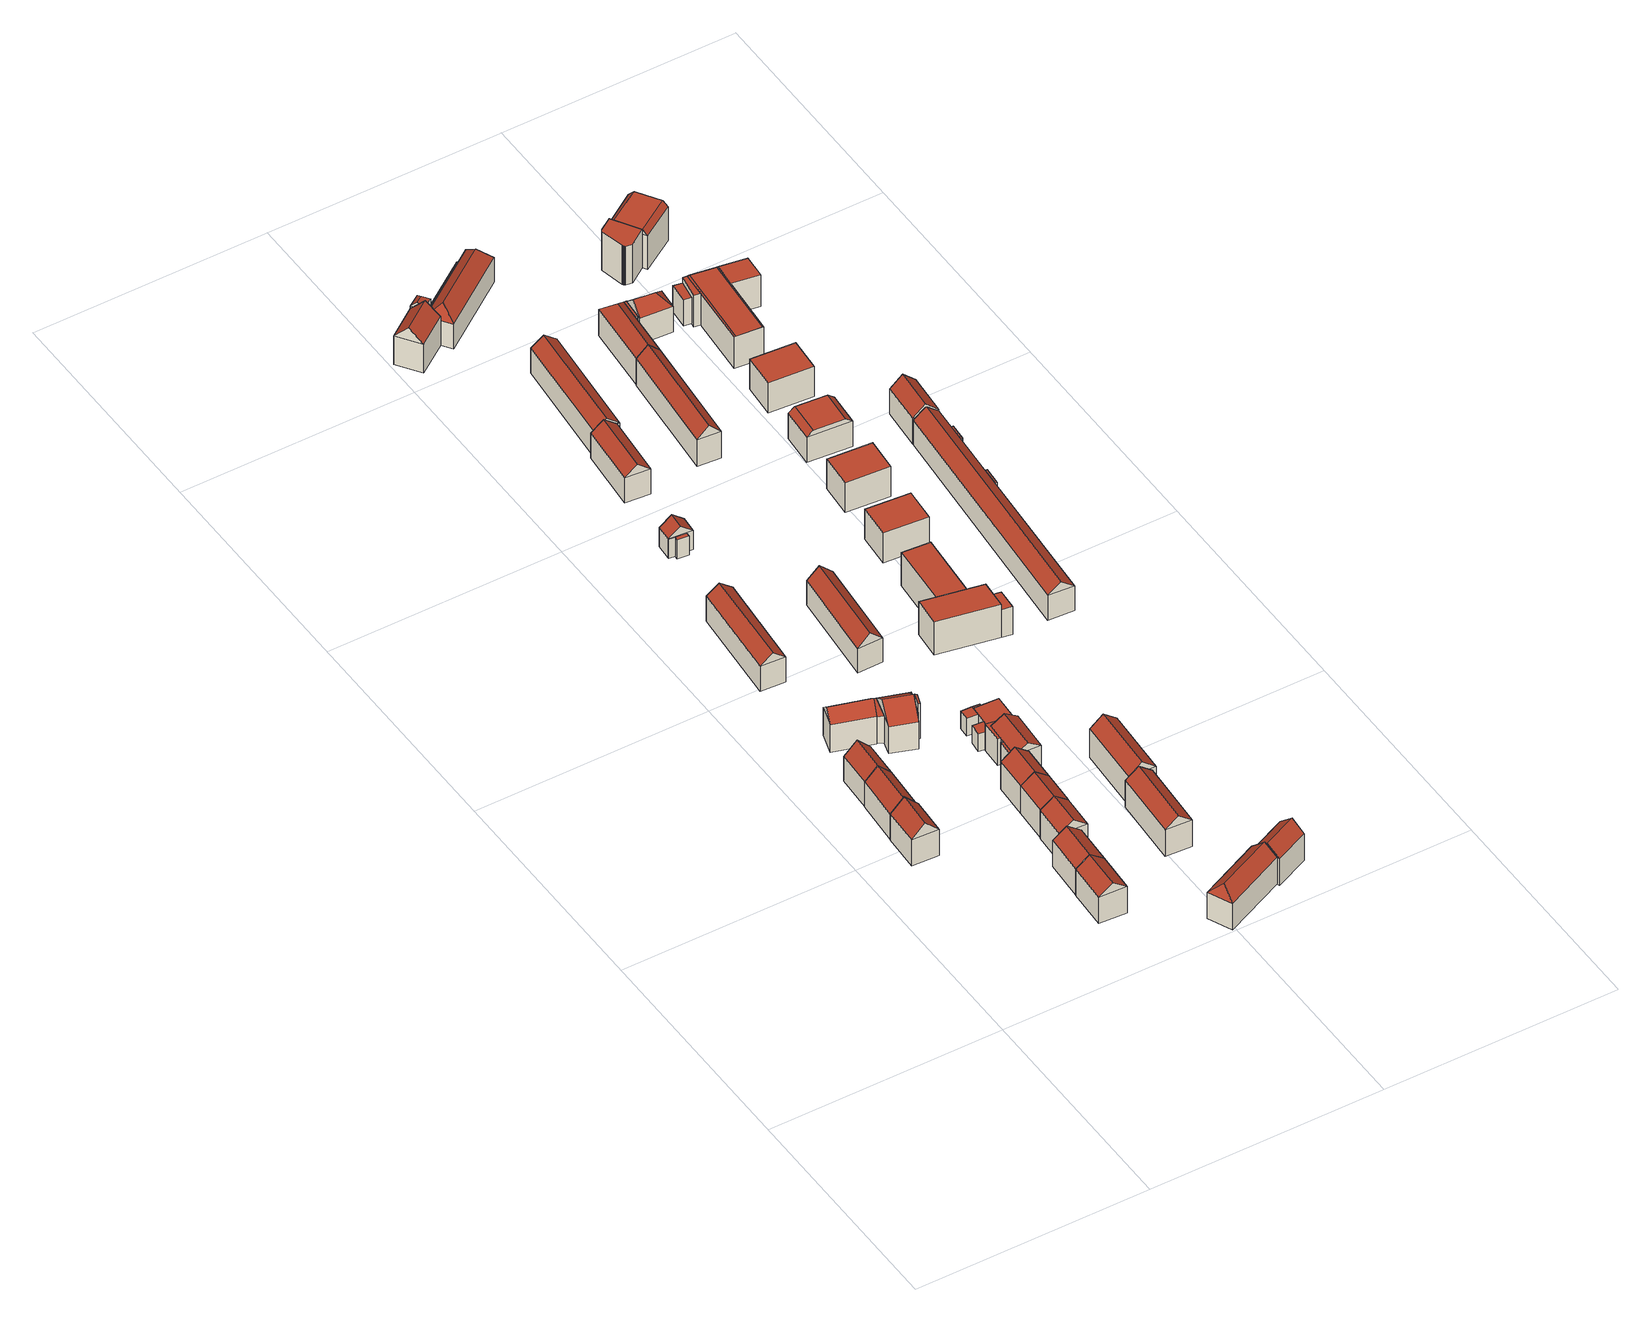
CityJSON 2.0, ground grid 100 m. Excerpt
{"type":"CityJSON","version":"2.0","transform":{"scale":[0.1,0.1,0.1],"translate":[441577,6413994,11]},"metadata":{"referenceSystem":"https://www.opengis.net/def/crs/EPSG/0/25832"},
"CityObjects":{
"building1":{"type":"Building","attributes":{"function":"31001_1010","yearOfConstruction":1957,"roofType":"3100","measuredHeight":18.74,"storeysAboveGround":4},"geometry":[{"type":"Solid","lod":"2","boundaries":[[[[0,1,2,3]],[[4,5,1,0]],[[6,7,5,4]],[[3,2,7,6]],[[0,8,4]],[[6,9,3]],[[3,9,8,0]],[[4,8,9,6]],[[1,5,7,2]]]],"semantics":{"surfaces":[{"type":"WallSurface"},{"type":"RoofSurface","Flaechenneigung":"43.9789807488366","Flaechenrichtung":"273.304630138881","Flaechengroesse":"130.658055741959"},{"type":"RoofSurface","Flaechenneigung":"43.9789585087858","Flaechenrichtung":"93.2866608437566","Flaechengroesse":"130.655705505383"},{"type":"GroundSurface"}],"values":[[0,0,0,0,0,0,1,2,3]]}}]},
"building2":{"type":"Building","attributes":{"function":"31001_1010","yearOfConstruction":1978,"roofType":"3100","measuredHeight":17.98,"storeysAboveGround":4},"geometry":[{"type":"Solid","lod":"2","boundaries":[[[[10,11,12,13]],[[14,15,11,10]],[[16,17,15,14]],[[13,12,17,16]],[[10,18,14]],[[16,19,13]],[[13,19,18,10]],[[14,18,19,16]],[[11,15,17,12]]]],"semantics":{"surfaces":[{"type":"WallSurface"},{"type":"RoofSurface","Flaechenneigung":"43.8776584425919","Flaechenrichtung":"273.31798289576","Flaechengroesse":"155.127348562584"},{"type":"RoofSurface","Flaechenneigung":"43.877695362808","Flaechenrichtung":"93.3292618027591","Flaechengroesse":"155.081351845548"},{"type":"GroundSurface"}],"values":[[0,0,0,0,0,0,1,2,3]]}}]},
"building3":{"type":"Building","attributes":{"function":"31001_1010","yearOfConstruction":1968,"roofType":"3100","measuredHeight":17.71,"storeysAboveGround":4},"geometry":[{"type":"Solid","lod":"2","boundaries":[[[[20,21,22,10]],[[23,24,21,20]],[[14,25,24,23]],[[10,22,25,14]],[[20,26,23]],[[14,18,10]],[[10,18,26,20]],[[23,26,18,14]],[[21,24,25,22]]]],"semantics":{"surfaces":[{"type":"WallSurface"},{"type":"RoofSurface","Flaechenneigung":"43.8348750283668","Flaechenrichtung":"273.319172947048","Flaechengroesse":"124.424635170418"},{"type":"RoofSurface","Flaechenneigung":"43.8348529573454","Flaechenrichtung":"93.3283188200304","Flaechengroesse":"124.425789406057"},{"type":"GroundSurface"}],"values":[[0,0,0,0,0,0,1,2,3]]}}]},
"building4":{"type":"Building","attributes":{"function":"31001_1010","yearOfConstruction":1957,"roofType":"3100","measuredHeight":17.53,"storeysAboveGround":4},"geometry":[{"type":"Solid","lod":"2","boundaries":[[[[27,28,29,30]],[[31,32,28,27]],[[33,34,32,31]],[[30,29,34,33]],[[27,35,31]],[[33,36,30]],[[30,36,35,27]],[[31,35,36,33]],[[28,32,34,29]]]],"semantics":{"surfaces":[{"type":"WallSurface"},{"type":"RoofSurface","Flaechenneigung":"51.9931026155079","Flaechenrichtung":"93.2078871939106","Flaechengroesse":"128.246427994425"},{"type":"RoofSurface","Flaechenneigung":"51.9930789272567","Flaechenrichtung":"273.21009159776","Flaechengroesse":"128.291466837755"},{"type":"GroundSurface"}],"values":[[0,0,0,0,0,0,1,2,3]]}}]},
"building5":{"type":"Building","attributes":{"function":"31001_1010","yearOfConstruction":1968,"roofType":"3100","measuredHeight":17.89,"storeysAboveGround":4},"geometry":[{"type":"Solid","lod":"2","boundaries":[[[[37,38,39,40]],[[41,42,38,37]],[[43,44,42,41]],[[40,39,44,43]],[[37,45,41]],[[43,46,40]],[[40,46,45,37]],[[41,45,46,43]],[[38,42,44,39]]]],"semantics":{"surfaces":[{"type":"WallSurface"},{"type":"RoofSurface","Flaechenneigung":"48.7704576119779","Flaechenrichtung":"17.0372703413516","Flaechengroesse":"115.367565371541"},{"type":"RoofSurface","Flaechenneigung":"48.7705224719622","Flaechenrichtung":"197.037667450831","Flaechengroesse":"114.389548297958"},{"type":"GroundSurface"}],"values":[[0,0,0,0,0,0,1,2,3]]}}]},
"building6":{"type":"Building","attributes":{"function":"31001_1010","yearOfConstruction":1957,"roofType":"3100","measuredHeight":17.29,"storeysAboveGround":4},"geometry":[{"type":"Solid","lod":"2","boundaries":[[[[47,48,49,33]],[[50,51,48,47]],[[30,52,51,50]],[[33,49,52,30]],[[47,53,50]],[[30,36,33]],[[33,36,53,47]],[[50,53,36,30]],[[48,51,52,49]]]],"semantics":{"surfaces":[{"type":"WallSurface"},{"type":"RoofSurface","Flaechenneigung":"52.0188241004626","Flaechenrichtung":"273.209981913586","Flaechengroesse":"128.494695067693"},{"type":"RoofSurface","Flaechenneigung":"52.0189154343384","Flaechenrichtung":"93.2054610985244","Flaechengroesse":"128.54258886668"},{"type":"GroundSurface"}],"values":[[0,0,0,0,0,0,1,2,3]]}}]},
"building7":{"type":"Building","attributes":{"function":"31001_1010","yearOfConstruction":1978,"roofType":"3100","measuredHeight":16.47,"storeysAboveGround":4},"geometry":[{"type":"Solid","lod":"2","boundaries":[[[[54,55,56,57]],[[58,59,55,54]],[[60,61,59,58]],[[57,56,61,60]],[[54,62,58]],[[60,63,57]],[[57,63,62,54]],[[58,62,63,60]],[[55,59,61,56]]]],"semantics":{"surfaces":[{"type":"WallSurface"},{"type":"RoofSurface","Flaechenneigung":"52.0733565212035","Flaechenrichtung":"274.576392191925","Flaechengroesse":"282.235058877601"},{"type":"RoofSurface","Flaechenneigung":"52.0735572932851","Flaechenrichtung":"94.7015555675381","Flaechengroesse":"282.023715944677"},{"type":"GroundSurface"}],"values":[[0,0,0,0,0,0,1,2,3]]}}]},
"building8":{"type":"Building","attributes":{"function":"31001_1010","yearOfConstruction":1957,"roofType":"3100","measuredHeight":18.42,"storeysAboveGround":4},"geometry":[{"type":"Solid","lod":"2","boundaries":[[[[64,65,66,67]],[[68,69,65,64]],[[70,71,69,68]],[[67,66,71,70]],[[64,72,68]],[[70,73,67]],[[67,73,72,64]],[[68,72,73,70]],[[65,69,71,66]]]],"semantics":{"surfaces":[{"type":"WallSurface"},{"type":"RoofSurface","Flaechenneigung":"52.1023110059243","Flaechenrichtung":"273.229599527713","Flaechengroesse":"108.094795287717"},{"type":"RoofSurface","Flaechenneigung":"52.1023233342802","Flaechenrichtung":"93.2484112483714","Flaechengroesse":"108.052668989862"},{"type":"GroundSurface"}],"values":[[0,0,0,0,0,0,1,2,3]]}}]},
"building9":{"type":"Building","attributes":{"function":"31001_1010"},"children":["building9-1","building9-2","building9-3","building9-4"]},
"building9-1":{"type":"BuildingPart","attributes":{"roofType":"1000","measuredHeight":13.18,"storeysAboveGround":4},"parents":["building9"],"geometry":[{"type":"Solid","lod":"2","boundaries":[[[[74,75,76,77]],[[78,79,75,74]],[[80,81,79,78]],[[77,76,81,80]],[[78,74,77,80]],[[75,79,81,76]]]],"semantics":{"surfaces":[{"type":"WallSurface"},{"type":"RoofSurface","Flaechenneigung":"90","Flaechenrichtung":"0","Flaechengroesse":"22.031930164885"},{"type":"GroundSurface"}],"values":[[0,0,0,0,1,2]]}}]},
"building9-2":{"type":"BuildingPart","attributes":{"roofType":"3100","measuredHeight":19.52,"storeysAboveGround":4},"parents":["building9"],"geometry":[{"type":"Solid","lod":"2","boundaries":[[[[82,83,75,74]],[[84,85,83,82]],[[86,87,85,84]],[[74,75,87,86]],[[82,88,84]],[[86,89,74]],[[74,89,88,82]],[[84,88,89,86]],[[83,85,87,75]]]],"semantics":{"surfaces":[{"type":"WallSurface"},{"type":"RoofSurface","Flaechenneigung":"51.5476518322175","Flaechenrichtung":"18.5233649817251","Flaechengroesse":"121.132141240385"},{"type":"RoofSurface","Flaechenneigung":"51.5433637440653","Flaechenrichtung":"198.85376383364","Flaechengroesse":"115.855601158336"},{"type":"GroundSurface"}],"values":[[0,0,0,0,0,0,1,2,3]]}}]},
"building9-3":{"type":"BuildingPart","attributes":{"roofType":"1000","measuredHeight":13.18,"storeysAboveGround":4},"parents":["building9"],"geometry":[{"type":"Solid","lod":"2","boundaries":[[[[90,91,83,82]],[[92,93,91,90]],[[94,95,93,92]],[[82,83,95,94]],[[92,90,82,94]],[[91,93,95,83]]]],"semantics":{"surfaces":[{"type":"WallSurface"},{"type":"RoofSurface","Flaechenneigung":"90","Flaechenrichtung":"0","Flaechengroesse":"10.5961337313388"},{"type":"GroundSurface"}],"values":[[0,0,0,0,1,2]]}}]},
"building9-4":{"type":"BuildingPart","attributes":{"roofType":"1000","measuredHeight":17.36,"storeysAboveGround":4},"parents":["building9"],"geometry":[{"type":"Solid","lod":"2","boundaries":[[[[96,97,98,99]],[[100,101,97,96]],[[102,93,101,100]],[[99,98,93,102]],[[100,96,99,102]],[[97,101,93,98]]]],"semantics":{"surfaces":[{"type":"WallSurface"},{"type":"RoofSurface","Flaechenneigung":"90","Flaechenrichtung":"0","Flaechengroesse":"4.15620427126977"},{"type":"GroundSurface"}],"values":[[0,0,0,0,1,2]]}}]},
"building10":{"type":"Building","attributes":{"function":"31001_1010","yearOfConstruction":1957,"roofType":"3100","measuredHeight":18.03,"storeysAboveGround":4},"geometry":[{"type":"Solid","lod":"2","boundaries":[[[[103,104,105,106]],[[107,108,104,103]],[[109,110,108,107]],[[106,105,110,109]],[[103,72,107]],[[109,111,106]],[[106,111,72,103]],[[107,72,111,109]],[[104,108,110,105]]]],"semantics":{"surfaces":[{"type":"WallSurface"},{"type":"RoofSurface","Flaechenneigung":"52.7985109736559","Flaechenrichtung":"93.2241367149298","Flaechengroesse":"106.377679353295"},{"type":"RoofSurface","Flaechenneigung":"52.7985225656137","Flaechenrichtung":"273.224026478272","Flaechengroesse":"106.38131272677"},{"type":"GroundSurface"}],"values":[[0,0,0,0,0,0,1,2,3]]}}]},
"building11":{"type":"Building","attributes":{"function":"31001_1010","yearOfConstruction":1994,"roofType":"3100","measuredHeight":17.92,"storeysAboveGround":4},"geometry":[{"type":"Solid","lod":"2","boundaries":[[[[112,113,114,115]],[[116,117,113,112]],[[118,119,117,116]],[[115,114,119,118]],[[112,120,116]],[[118,121,115]],[[115,121,120,112]],[[116,120,121,118]],[[113,117,119,114]]]],"semantics":{"surfaces":[{"type":"WallSurface"},{"type":"RoofSurface","Flaechenneigung":"51.9945872438467","Flaechenrichtung":"273.234525526578","Flaechengroesse":"109.368393163356"},{"type":"RoofSurface","Flaechenneigung":"51.9948325635679","Flaechenrichtung":"93.2459642126864","Flaechengroesse":"109.373320750129"},{"type":"GroundSurface"}],"values":[[0,0,0,0,0,0,1,2,3]]}}]},
"building12":{"type":"Building","attributes":{"function":"31001_1010"},"children":["building12-1","building12-2","building12-3"]},
"building12-1":{"type":"BuildingPart","attributes":{"roofType":"3100","measuredHeight":16.82,"storeysAboveGround":4},"parents":["building12"],"geometry":[{"type":"Solid","lod":"2","boundaries":[[[[122,123,124,125]],[[126,127,123,122]],[[128,129,127,126]],[[125,124,129,128]],[[122,130,126]],[[128,131,125]],[[125,131,130,122]],[[126,130,131,128]],[[123,127,129,124]]]],"semantics":{"surfaces":[{"type":"WallSurface"},{"type":"RoofSurface","Flaechenneigung":"56.4531268697488","Flaechenrichtung":"93.6551500897046","Flaechengroesse":"117.331067159469"},{"type":"RoofSurface","Flaechenneigung":"56.4532841870743","Flaechenrichtung":"273.3914716575","Flaechengroesse":"117.552954595328"},{"type":"GroundSurface"}],"values":[[0,0,0,0,0,0,1,2,3]]}}]},
"building12-2":{"type":"BuildingPart","attributes":{"roofType":"1000","measuredHeight":13.19,"storeysAboveGround":4},"parents":["building12"],"geometry":[{"type":"Solid","lod":"2","boundaries":[[[[132,133,127,126]],[[134,135,133,132]],[[136,137,135,134]],[[126,127,137,136]],[[134,132,126,136]],[[133,135,137,127]]]],"semantics":{"surfaces":[{"type":"WallSurface"},{"type":"RoofSurface","Flaechenneigung":"90","Flaechenrichtung":"0","Flaechengroesse":"9.95621268210484"},{"type":"GroundSurface"}],"values":[[0,0,0,0,1,2]]}}]},
"building12-3":{"type":"BuildingPart","attributes":{"roofType":"1000","measuredHeight":13.19,"storeysAboveGround":4},"parents":["building12"],"geometry":[{"type":"Solid","lod":"2","boundaries":[[[[138,139,140,141]],[[142,143,139,138]],[[144,145,143,142]],[[146,147,145,144]],[[148,149,147,146]],[[150,151,149,148]],[[128,129,151,150]],[[141,140,129,128]],[[150,148,146,144,142,138,141,128]],[[139,143,145,147,149,151,129,140]]]],"semantics":{"surfaces":[{"type":"WallSurface"},{"type":"RoofSurface","Flaechenneigung":"90","Flaechenrichtung":"0","Flaechengroesse":"19.4505424510651"},{"type":"GroundSurface"}],"values":[[0,0,0,0,0,0,0,0,1,2]]}}]},
"building13":{"type":"Building","attributes":{"function":"31001_1010","yearOfConstruction":1968,"roofType":"5000","measuredHeight":17.67,"storeysAboveGround":4},"geometry":[{"type":"Solid","lod":"2","boundaries":[[[[152,153,154,155]],[[156,157,153,152]],[[158,159,157,156]],[[155,154,159,158]],[[152,160,156]],[[158,161,155]],[[155,161,160,152]],[[156,160,161,158]],[[153,157,159,154]]]],"semantics":{"surfaces":[{"type":"WallSurface"},{"type":"RoofSurface","Flaechenneigung":"31.3246011348246","Flaechenrichtung":"245.561181921147","Flaechengroesse":"31.3387186249142"},{"type":"RoofSurface","Flaechenneigung":"48.8897153375881","Flaechenrichtung":"155.558724248042","Flaechengroesse":"205.237942417786"},{"type":"RoofSurface","Flaechenneigung":"48.8897015850675","Flaechenrichtung":"335.559658368193","Flaechengroesse":"205.236421731084"},{"type":"GroundSurface"}],"values":[[0,0,0,0,1,0,2,3,4]]}}]},
"building14":{"type":"Building","attributes":{"function":"31001_1010"},"children":["building14-1","building14-2"]},
"building14-1":{"type":"BuildingPart","attributes":{"roofType":"3100","measuredHeight":13.68,"storeysAboveGround":2},"parents":["building14"],"geometry":[{"type":"Solid","lod":"2","boundaries":[[[[162,163,164,165]],[[166,167,163,162]],[[168,169,167,166]],[[165,164,169,168]],[[162,170,166]],[[168,171,165]],[[165,171,170,162]],[[166,170,171,168]],[[163,167,169,164]]]],"semantics":{"surfaces":[{"type":"WallSurface"},{"type":"RoofSurface","Flaechenneigung":"48.8783248187517","Flaechenrichtung":"94.9748651740392","Flaechengroesse":"47.2247154084008"},{"type":"RoofSurface","Flaechenneigung":"48.8783465105776","Flaechenrichtung":"274.973252714338","Flaechengroesse":"47.2259756096718"},{"type":"GroundSurface"}],"values":[[0,0,0,0,0,0,1,2,3]]}}]},
"building14-2":{"type":"BuildingPart","attributes":{"roofType":"1000","measuredHeight":9.31,"storeysAboveGround":2},"parents":["building14"],"geometry":[{"type":"Solid","lod":"2","boundaries":[[[[172,173,174,175]],[[176,177,173,172]],[[178,179,177,176]],[[166,167,179,178]],[[180,181,167,166]],[[175,174,181,180]],[[166,178,176,172,175,180]],[[173,177,179,167,181,174]]]],"semantics":{"surfaces":[{"type":"WallSurface"},{"type":"RoofSurface","Flaechenneigung":"90","Flaechenrichtung":"0","Flaechengroesse":"9.61128718586981"},{"type":"GroundSurface"}],"values":[[0,0,0,0,0,0,1,2]]}}]},
"building15":{"type":"Building","attributes":{"function":"31001_1010"},"children":["building15-1","building15-2","building15-3","building15-4","building15-5"]},
"building15-1":{"type":"BuildingPart","attributes":{"roofType":"1000","measuredHeight":8.76,"storeysAboveGround":3},"parents":["building15"],"geometry":[{"type":"Solid","lod":"2","boundaries":[[[[182,183,184,185]],[[186,187,183,182]],[[188,189,187,186]],[[185,184,189,188]],[[186,182,185,188]],[[183,187,189,184]]]],"semantics":{"surfaces":[{"type":"WallSurface"},{"type":"RoofSurface","Flaechenneigung":"90","Flaechenrichtung":"0","Flaechengroesse":"148.564337853474"},{"type":"GroundSurface"}],"values":[[0,0,0,0,1,2]]}}]},
"building15-2":{"type":"BuildingPart","attributes":{"roofType":"1000","measuredHeight":8.76,"storeysAboveGround":3},"parents":["building15"],"geometry":[{"type":"Solid","lod":"2","boundaries":[[[[190,191,184,185]],[[192,193,191,190]],[[194,195,193,192]],[[185,184,195,194]],[[192,190,185,194]],[[191,193,195,184]]]],"semantics":{"surfaces":[{"type":"WallSurface"},{"type":"RoofSurface","Flaechenneigung":"90","Flaechenrichtung":"0","Flaechengroesse":"24.5813428196296"},{"type":"GroundSurface"}],"values":[[0,0,0,0,1,2]]}}]},
"building15-3":{"type":"BuildingPart","attributes":{"roofType":"1000","measuredHeight":8.76,"storeysAboveGround":3},"parents":["building15"],"geometry":[{"type":"Solid","lod":"2","boundaries":[[[[196,197,183,182]],[[198,199,197,196]],[[200,201,199,198]],[[182,183,201,200]],[[198,196,182,200]],[[197,199,201,183]]]],"semantics":{"surfaces":[{"type":"WallSurface"},{"type":"RoofSurface","Flaechenneigung":"90","Flaechenrichtung":"0","Flaechengroesse":"2.74296651113468"},{"type":"GroundSurface"}],"values":[[0,0,0,0,1,2]]}}]},
"building15-4":{"type":"BuildingPart","attributes":{"roofType":"1000","measuredHeight":8.77,"storeysAboveGround":3},"parents":["building15"],"geometry":[{"type":"Solid","lod":"2","boundaries":[[[[202,203,204,205]],[[206,207,203,202]],[[196,197,207,206]],[[205,204,197,196]],[[206,202,205,196]],[[203,207,197,204]]]],"semantics":{"surfaces":[{"type":"WallSurface"},{"type":"RoofSurface","Flaechenneigung":"90","Flaechenrichtung":"0","Flaechengroesse":"21.9849008732466"},{"type":"GroundSurface"}],"values":[[0,0,0,0,1,2]]}}]},
"building15-5":{"type":"BuildingPart","attributes":{"roofType":"1000","measuredHeight":8.76,"storeysAboveGround":3},"parents":["building15"],"geometry":[{"type":"Solid","lod":"2","boundaries":[[[[208,209,210,211]],[[212,213,209,208]],[[214,215,213,212]],[[216,217,215,214]],[[188,189,217,216]],[[211,210,189,188]],[[216,214,212,208,211,188]],[[209,213,215,217,189,210]]]],"semantics":{"surfaces":[{"type":"WallSurface"},{"type":"RoofSurface","Flaechenneigung":"90","Flaechenrichtung":"0","Flaechengroesse":"6.66885944252663"},{"type":"GroundSurface"}],"values":[[0,0,0,0,0,0,1,2]]}}]},
"building16":{"type":"Building","attributes":{"function":"31001_1010","yearOfConstruction":1957,"roofType":"3100","measuredHeight":17.26,"storeysAboveGround":4},"geometry":[{"type":"Solid","lod":"2","boundaries":[[[[218,219,220,221]],[[222,223,219,218]],[[224,225,223,222]],[[221,220,225,224]],[[218,226,222]],[[224,227,221]],[[221,227,226,218]],[[222,226,227,224]],[[219,223,225,220]]]],"semantics":{"surfaces":[{"type":"WallSurface"},{"type":"RoofSurface","Flaechenneigung":"45.4397733763001","Flaechenrichtung":"94.9619883317546","Flaechengroesse":"295.989028438565"},{"type":"RoofSurface","Flaechenneigung":"45.4395021484041","Flaechenrichtung":"274.970460796279","Flaechengroesse":"300.14664041591"},{"type":"GroundSurface"}],"values":[[0,0,0,0,0,0,1,2,3]]}}]},
"building17":{"type":"Building","attributes":{"function":"31001_1010"},"children":["building17-1","building17-2"]},
"building17-1":{"type":"BuildingPart","attributes":{"roofType":"3100","measuredHeight":17.59,"storeysAboveGround":4},"parents":["building17"],"geometry":[{"type":"Solid","lod":"2","boundaries":[[[[228,229,230,231]],[[232,233,229,228]],[[234,235,233,232]],[[231,230,235,234]],[[228,236,232]],[[234,237,231]],[[231,237,236,228]],[[232,236,237,234]],[[229,233,235,230]]]],"semantics":{"surfaces":[{"type":"WallSurface"},{"type":"RoofSurface","Flaechenneigung":"50.7636838396125","Flaechenrichtung":"273.308117384956","Flaechengroesse":"217.953610653265"},{"type":"RoofSurface","Flaechenneigung":"50.7637918884007","Flaechenrichtung":"93.3079691152351","Flaechengroesse":"218.014867359814"},{"type":"GroundSurface"}],"values":[[0,0,0,0,0,0,1,2,3]]}}]},
"building17-2":{"type":"BuildingPart","attributes":{"roofType":"3100","measuredHeight":18.82,"storeysAboveGround":4},"parents":["building17"],"geometry":[{"type":"Solid","lod":"2","boundaries":[[[[238,239,240,241]],[[242,243,239,238]],[[244,245,243,242]],[[241,240,245,244]],[[238,246,242]],[[244,247,241]],[[241,247,246,238]],[[242,246,247,244]],[[239,243,245,240]]]],"semantics":{"surfaces":[{"type":"WallSurface"},{"type":"RoofSurface","Flaechenneigung":"50.785815622503","Flaechenrichtung":"273.311996425385","Flaechengroesse":"215.6021783125"},{"type":"RoofSurface","Flaechenneigung":"50.7859020197884","Flaechenrichtung":"93.3049240391563","Flaechengroesse":"216.837932919486"},{"type":"GroundSurface"}],"values":[[0,0,0,0,0,0,1,2,3]]}}]},
"building18":{"type":"Building","attributes":{"function":"31001_1010","yearOfConstruction":1978,"roofType":"3100","measuredHeight":17.82,"storeysAboveGround":4},"geometry":[{"type":"Solid","lod":"2","boundaries":[[[[248,249,250,251]],[[252,253,249,248]],[[254,255,253,252]],[[251,250,255,254]],[[248,256,252]],[[254,257,251]],[[251,257,256,248]],[[252,256,257,254]],[[249,253,255,250]]]],"semantics":{"surfaces":[{"type":"WallSurface"},{"type":"RoofSurface","Flaechenneigung":"49.4594390039734","Flaechenrichtung":"335.556761459956","Flaechengroesse":"119.600864013788"},{"type":"RoofSurface","Flaechenneigung":"49.4595110312197","Flaechenrichtung":"155.55472494774","Flaechengroesse":"116.788808120127"},{"type":"GroundSurface"}],"values":[[0,0,0,0,0,0,1,2,3]]}}]},
"building19":{"type":"Building","attributes":{"function":"31001_1010"},"children":["building19-1","building19-2","building19-3"]},
"building19-1":{"type":"BuildingPart","attributes":{"roofType":"3100","measuredHeight":16.64,"storeysAboveGround":4},"parents":["building19"],"geometry":[{"type":"Solid","lod":"2","boundaries":[[[[258,259,260,261]],[[262,263,259,258]],[[264,265,263,262]],[[261,260,265,264]],[[258,266,262]],[[264,267,261]],[[261,267,266,258]],[[262,266,267,264]],[[259,263,265,260]]]],"semantics":{"surfaces":[{"type":"WallSurface"},{"type":"RoofSurface","Flaechenneigung":"51.5633330888918","Flaechenrichtung":"95.1370378120174","Flaechengroesse":"183.040049712729"},{"type":"RoofSurface","Flaechenneigung":"51.5632984973803","Flaechenrichtung":"275.133271934081","Flaechengroesse":"183.083288189257"},{"type":"GroundSurface"}],"values":[[0,0,0,0,0,0,1,2,3]]}}]},
"building19-2":{"type":"BuildingPart","attributes":{"roofType":"1000","measuredHeight":12.51,"storeysAboveGround":4},"parents":["building19"],"geometry":[{"type":"Solid","lod":"2","boundaries":[[[[268,269,260,270]],[[271,272,269,268]],[[273,274,272,271]],[[270,260,274,273]],[[271,268,270,273]],[[269,272,274,260]]]],"semantics":{"surfaces":[{"type":"WallSurface"},{"type":"RoofSurface","Flaechenneigung":"90","Flaechenrichtung":"0","Flaechengroesse":"0.259416180776964"},{"type":"GroundSurface"}],"values":[[0,0,0,0,1,2]]}}]},
"building19-3":{"type":"BuildingPart","attributes":{"roofType":"3100","measuredHeight":16.64,"storeysAboveGround":4},"parents":["building19"],"geometry":[{"type":"Solid","lod":"2","boundaries":[[[[275,276,277,278]],[[279,280,276,275]],[[268,269,280,279]],[[278,277,269,268]],[[275,281,279]],[[268,282,278]],[[278,282,281,275]],[[279,281,282,268]],[[276,280,269,277]]]],"semantics":{"surfaces":[{"type":"WallSurface"},{"type":"RoofSurface","Flaechenneigung":"51.8897422446586","Flaechenrichtung":"275.186204676545","Flaechengroesse":"334.019991733043"},{"type":"RoofSurface","Flaechenneigung":"51.8897503370219","Flaechenrichtung":"95.1865872388968","Flaechengroesse":"334.012757909311"},{"type":"GroundSurface"}],"values":[[0,0,0,0,0,0,1,2,3]]}}]},
"building20":{"type":"Building","attributes":{"function":"31001_1010"},"children":["building20-1","building20-2","building20-3","building20-4"]},
"building20-1":{"type":"BuildingPart","attributes":{"roofType":"3100","measuredHeight":19.96,"storeysAboveGround":4},"parents":["building20"],"geometry":[{"type":"Solid","lod":"2","boundaries":[[[[283,284,285,286]],[[287,288,284,283]],[[289,290,288,287]],[[286,285,290,289]],[[283,291,287]],[[289,292,286]],[[286,292,291,283]],[[287,291,292,289]],[[284,288,290,285]]]],"semantics":{"surfaces":[{"type":"WallSurface"},{"type":"RoofSurface","Flaechenneigung":"45.0693319738645","Flaechenrichtung":"324.468877925074","Flaechengroesse":"131.864629759372"},{"type":"RoofSurface","Flaechenneigung":"45.0693729158697","Flaechenrichtung":"144.472359110575","Flaechengroesse":"131.856510519404"},{"type":"GroundSurface"}],"values":[[0,0,0,0,0,0,1,2,3]]}}]},
"building20-2":{"type":"BuildingPart","attributes":{"roofType":"5000","measuredHeight":17.79,"storeysAboveGround":4},"parents":["building20"],"geometry":[{"type":"Solid","lod":"2","boundaries":[[[[293,294,284,295]],[[296,297,294,293]],[[298,299,297,296]],[[295,284,299,298]],[[293,300,296]],[[298,301,295]],[[295,301,300,293]],[[296,300,301,298]],[[294,297,299,284]]]],"semantics":{"surfaces":[{"type":"WallSurface"},{"type":"RoofSurface","Flaechenneigung":"45.8647808420663","Flaechenrichtung":"54.4648204199618","Flaechengroesse":"9.80214433390329"},{"type":"RoofSurface","Flaechenneigung":"46.1572395607596","Flaechenrichtung":"324.468117773044","Flaechengroesse":"18.3914182549454"},{"type":"RoofSurface","Flaechenneigung":"46.1573867568606","Flaechenrichtung":"144.471491886355","Flaechengroesse":"18.395047235767"},{"type":"GroundSurface"}],"values":[[0,0,0,0,1,0,2,3,4]]}}]},
"building20-3":{"type":"BuildingPart","attributes":{"roofType":"1000","measuredHeight":12.11,"storeysAboveGround":4},"parents":["building20"],"geometry":[{"type":"Solid","lod":"2","boundaries":[[[[302,303,304,305]],[[306,307,303,302]],[[308,299,307,306]],[[305,304,299,308]],[[306,302,305,308]],[[303,307,299,304]]]],"semantics":{"surfaces":[{"type":"WallSurface"},{"type":"RoofSurface","Flaechenneigung":"90","Flaechenrichtung":"0","Flaechengroesse":"14.7505627230977"},{"type":"GroundSurface"}],"values":[[0,0,0,0,1,2]]}}]},
"building20-4":{"type":"BuildingPart","attributes":{"roofType":"3200","measuredHeight":17.57,"storeysAboveGround":4},"parents":["building20"],"geometry":[{"type":"Solid","lod":"2","boundaries":[[[[309,310,311,312]],[[306,307,310,309]],[[313,314,307,306]],[[312,311,314,313]],[[309,315,306]],[[313,316,312]],[[312,316,315,309]],[[306,315,316,313]],[[310,307,314,311]]]],"semantics":{"surfaces":[{"type":"WallSurface"},{"type":"RoofSurface","Flaechenneigung":"35.1046197896289","Flaechenrichtung":"234.485922297929","Flaechengroesse":"36.9607874439068"},{"type":"RoofSurface","Flaechenneigung":"35.1043707326597","Flaechenrichtung":"54.4839786637023","Flaechengroesse":"36.967921665768"},{"type":"RoofSurface","Flaechenneigung":"45.3764150511525","Flaechenrichtung":"144.483269328922","Flaechengroesse":"269.146868494868"},{"type":"RoofSurface","Flaechenneigung":"45.3764974270002","Flaechenrichtung":"324.481500528179","Flaechengroesse":"269.145408305016"},{"type":"GroundSurface"}],"values":[[0,0,0,0,1,2,3,4,5]]}}]},
"building21":{"type":"Building","attributes":{"function":"31001_1010"},"children":["building21-1","building21-2","building21-3"]},
"building21-1":{"type":"BuildingPart","attributes":{"roofType":"1000","measuredHeight":16.23,"storeysAboveGround":5},"parents":["building21"],"geometry":[{"type":"Solid","lod":"2","boundaries":[[[[317,318,319,320]],[[321,322,318,317]],[[323,324,322,321]],[[320,319,324,323]],[[321,317,320,323]],[[318,322,324,319]]]],"semantics":{"surfaces":[{"type":"WallSurface"},{"type":"RoofSurface","Flaechenneigung":"90","Flaechenrichtung":"0","Flaechengroesse":"328.965506137209"},{"type":"GroundSurface"}],"values":[[0,0,0,0,1,2]]}}]},
"building21-2":{"type":"BuildingPart","attributes":{"roofType":"1000","measuredHeight":16.25,"storeysAboveGround":5},"parents":["building21"],"geometry":[{"type":"Solid","lod":"2","boundaries":[[[[325,326,327,328]],[[329,330,326,325]],[[331,332,330,329]],[[328,327,332,331]],[[329,325,328,331]],[[326,330,332,327]]]],"semantics":{"surfaces":[{"type":"WallSurface"},{"type":"RoofSurface","Flaechenneigung":"90","Flaechenrichtung":"0","Flaechengroesse":"310.926781975163"},{"type":"GroundSurface"}],"values":[[0,0,0,0,1,2]]}}]},
"building21-3":{"type":"BuildingPart","attributes":{"roofType":"1000","measuredHeight":13.53,"storeysAboveGround":5},"parents":["building21"],"geometry":[{"type":"Solid","lod":"2","boundaries":[[[[333,334,335,336]],[[337,338,334,333]],[[339,326,338,337]],[[336,335,326,339]],[[337,333,336,339]],[[334,338,326,335]]]],"semantics":{"surfaces":[{"type":"WallSurface"},{"type":"RoofSurface","Flaechenneigung":"90","Flaechenrichtung":"0","Flaechengroesse":"39.3586223139316"},{"type":"GroundSurface"}],"values":[[0,0,0,0,1,2]]}}]},
"building22":{"type":"Building","attributes":{"function":"31001_1010","yearOfConstruction":1978,"roofType":"3100","measuredHeight":18.1,"storeysAboveGround":4},"geometry":[{"type":"Solid","lod":"2","boundaries":[[[[340,341,342,343]],[[344,345,341,340]],[[346,347,345,344]],[[343,342,347,346]],[[340,348,344]],[[346,349,343]],[[343,349,348,340]],[[344,348,349,346]],[[341,345,347,342]]]],"semantics":{"surfaces":[{"type":"WallSurface"},{"type":"RoofSurface","Flaechenneigung":"44.9256247819982","Flaechenrichtung":"94.9486167418047","Flaechengroesse":"334.539385490361"},{"type":"RoofSurface","Flaechenneigung":"44.9256128070882","Flaechenrichtung":"274.978267105913","Flaechengroesse":"334.54057542048"},{"type":"GroundSurface"}],"values":[[0,0,0,0,0,0,1,2,3]]}}]},
"building23":{"type":"Building","attributes":{"function":"31001_1010","yearOfConstruction":2009,"roofType":"1000","measuredHeight":14.54,"storeysAboveGround":5},"geometry":[{"type":"Solid","lod":"2","boundaries":[[[[350,351,352,353]],[[354,355,351,350]],[[356,357,355,354]],[[353,352,357,356]],[[354,350,353,356]],[[351,355,357,352]]]],"semantics":{"surfaces":[{"type":"WallSurface"},{"type":"RoofSurface","Flaechenneigung":"90","Flaechenrichtung":"0","Flaechengroesse":"270.006944976461"},{"type":"GroundSurface"}],"values":[[0,0,0,0,1,2]]}}]},
"building24":{"type":"Building","attributes":{"function":"31001_1010","yearOfConstruction":2009,"roofType":"1000","measuredHeight":14.6,"storeysAboveGround":5},"geometry":[{"type":"Solid","lod":"2","boundaries":[[[[358,359,360,361]],[[362,363,359,358]],[[364,365,363,362]],[[361,360,365,364]],[[362,358,361,364]],[[359,363,365,360]]]],"semantics":{"surfaces":[{"type":"WallSurface"},{"type":"RoofSurface","Flaechenneigung":"90","Flaechenrichtung":"0","Flaechengroesse":"269.732154998943"},{"type":"GroundSurface"}],"values":[[0,0,0,0,1,2]]}}]},
"building25":{"type":"Building","attributes":{"function":"31001_1010"},"children":["building25-1","building25-2","building25-3"]},
"building25-1":{"type":"BuildingPart","attributes":{"roofType":"5000","measuredHeight":17.83,"storeysAboveGround":4},"parents":["building25"],"geometry":[{"type":"Solid","lod":"2","boundaries":[[[[366,367,368,346]],[[369,370,367,366]],[[343,371,370,369]],[[346,368,371,343]],[[366,372,369]],[[343,349,346]],[[346,349,372,366]],[[369,372,349,343]],[[367,370,371,368]]]],"semantics":{"surfaces":[{"type":"WallSurface"},{"type":"RoofSurface","Flaechenneigung":"44.901472489173","Flaechenrichtung":"8.91940356222761","Flaechengroesse":"34.1337656793316"},{"type":"RoofSurface","Flaechenneigung":"44.810221822929","Flaechenrichtung":"274.797584686231","Flaechengroesse":"186.003302615784"},{"type":"RoofSurface","Flaechenneigung":"44.8118218584957","Flaechenrichtung":"94.8933591394082","Flaechengroesse":"183.662300303508"},{"type":"GroundSurface"}],"values":[[0,0,0,0,1,0,2,3,4]]}}]},
"building25-2":{"type":"BuildingPart","attributes":{"roofType":"1000","measuredHeight":12.92,"storeysAboveGround":4},"parents":["building25"],"geometry":[{"type":"Solid","lod":"2","boundaries":[[[[373,374,370,369]],[[375,376,374,373]],[[377,378,376,375]],[[369,370,378,377]],[[375,373,369,377]],[[374,376,378,370]]]],"semantics":{"surfaces":[{"type":"WallSurface"},{"type":"RoofSurface","Flaechenneigung":"90","Flaechenrichtung":"0","Flaechengroesse":"9.43188088276343"},{"type":"GroundSurface"}],"values":[[0,0,0,0,1,2]]}}]},
"building25-3":{"type":"BuildingPart","attributes":{"roofType":"5000","measuredHeight":17.83,"storeysAboveGround":4},"parents":["building25"],"geometry":[{"type":"Solid","lod":"2","boundaries":[[[[379,380,374,381]],[[382,383,380,379]],[[384,385,383,382]],[[381,374,385,384]],[[379,386,382]],[[384,387,381]],[[381,387,386,379]],[[382,386,387,384]],[[380,383,385,374]]]],"semantics":{"surfaces":[{"type":"WallSurface"},{"type":"RoofSurface","Flaechenneigung":"42.6892816172467","Flaechenrichtung":"94.3634357121934","Flaechengroesse":"31.3341798891557"},{"type":"RoofSurface","Flaechenneigung":"43.8835742665841","Flaechenrichtung":"8.01163393124359","Flaechengroesse":"81.202253078025"},{"type":"RoofSurface","Flaechenneigung":"43.9383510204864","Flaechenrichtung":"185.263930407935","Flaechengroesse":"81.1097744914967"},{"type":"GroundSurface"}],"values":[[0,0,0,0,1,0,2,3,4]]}}]},
"building26":{"type":"Building","attributes":{"function":"31001_1010","yearOfConstruction":2009,"roofType":"9999","measuredHeight":14.6,"storeysAboveGround":5},"geometry":[{"type":"Solid","lod":"2","boundaries":[[[[388,389,390,391]],[[392,393,389,388]],[[394,395,393,392]],[[391,390,395,394]],[[391,396,397,388]],[[388,397,398,392]],[[392,398,399,394]],[[394,399,396,391]],[[397,396,399,398]],[[389,393,395,390]]]],"semantics":{"surfaces":[{"type":"WallSurface"},{"type":"RoofSurface","Flaechenneigung":"51.8194955630624","Flaechenrichtung":"274.662792075742","Flaechengroesse":"49.2918913267999"},{"type":"RoofSurface","Flaechenneigung":"51.8193832213258","Flaechenrichtung":"94.6606478536125","Flaechengroesse":"49.2945749984424"},{"type":"RoofSurface","Flaechenneigung":"90","Flaechenrichtung":"0","Flaechengroesse":"192.566193847515"},{"type":"GroundSurface"}],"values":[[0,0,0,0,1,0,2,0,3,4]]}}]},
"building27":{"type":"Building","attributes":{"function":"31001_1010"},"children":["building27-1","building27-2","building27-3"]},
"building27-1":{"type":"BuildingPart","attributes":{"roofType":"3100","measuredHeight":16.44,"storeysAboveGround":4},"parents":["building27"],"geometry":[{"type":"Solid","lod":"2","boundaries":[[[[400,401,402,403]],[[404,405,401,400]],[[406,407,405,404]],[[403,402,407,406]],[[400,408,404]],[[406,409,403]],[[403,409,408,400]],[[404,408,409,406]],[[401,405,407,402]]]],"semantics":{"surfaces":[{"type":"WallSurface"},{"type":"RoofSurface","Flaechenneigung":"51.7159370287595","Flaechenrichtung":"274.577223970893","Flaechengroesse":"720.074466617014"},{"type":"RoofSurface","Flaechenneigung":"51.7159534474561","Flaechenrichtung":"94.3913417250511","Flaechengroesse":"720.348343717671"},{"type":"GroundSurface"}],"values":[[0,0,0,0,0,0,1,2,3]]}}]},
"building27-2":{"type":"BuildingPart","attributes":{"roofType":"1000","measuredHeight":12.2,"storeysAboveGround":4},"parents":["building27"],"geometry":[{"type":"Solid","lod":"2","boundaries":[[[[410,411,412,413]],[[414,415,411,410]],[[416,417,415,414]],[[413,412,417,416]],[[414,410,413,416]],[[411,415,417,412]]]],"semantics":{"surfaces":[{"type":"WallSurface"},{"type":"RoofSurface","Flaechenneigung":"90","Flaechenrichtung":"0","Flaechengroesse":"6.82358211676431"},{"type":"GroundSurface"}],"values":[[0,0,0,0,1,2]]}}]},
"building27-3":{"type":"BuildingPart","attributes":{"roofType":"1000","measuredHeight":12.16,"storeysAboveGround":4},"parents":["building27"],"geometry":[{"type":"Solid","lod":"2","boundaries":[[[[418,419,420,421]],[[422,423,419,418]],[[424,425,423,422]],[[421,420,425,424]],[[422,418,421,424]],[[419,423,425,420]]]],"semantics":{"surfaces":[{"type":"WallSurface"},{"type":"RoofSurface","Flaechenneigung":"90","Flaechenrichtung":"0","Flaechengroesse":"4.93138550329567"},{"type":"GroundSurface"}],"values":[[0,0,0,0,1,2]]}}]},
"building28":{"type":"Building","attributes":{"function":"31001_1010","yearOfConstruction":2009,"roofType":"1000","measuredHeight":14.72,"storeysAboveGround":5},"geometry":[{"type":"Solid","lod":"2","boundaries":[[[[426,427,428,429]],[[430,431,427,426]],[[432,433,431,430]],[[429,428,433,432]],[[430,426,429,432]],[[427,431,433,428]]]],"semantics":{"surfaces":[{"type":"WallSurface"},{"type":"RoofSurface","Flaechenneigung":"90","Flaechenrichtung":"0","Flaechengroesse":"269.601867011766"},{"type":"GroundSurface"}],"values":[[0,0,0,0,1,2]]}}]},
"building29":{"type":"Building","attributes":{"function":"31001_1010"},"children":["building29-1","building29-2","building29-3","building29-4"]},
"building29-1":{"type":"BuildingPart","attributes":{"roofType":"1000","measuredHeight":15.7,"storeysAboveGround":5},"parents":["building29"],"geometry":[{"type":"Solid","lod":"2","boundaries":[[[[434,435,436,437]],[[438,439,435,434]],[[440,441,439,438]],[[437,436,441,440]],[[438,434,437,440]],[[435,439,441,436]]]],"semantics":{"surfaces":[{"type":"WallSurface"},{"type":"RoofSurface","Flaechenneigung":"90","Flaechenrichtung":"0","Flaechengroesse":"116.823719837845"},{"type":"GroundSurface"}],"values":[[0,0,0,0,1,2]]}}]},
"building29-2":{"type":"BuildingPart","attributes":{"roofType":"9999","measuredHeight":15.64,"storeysAboveGround":5},"parents":["building29"],"geometry":[{"type":"Solid","lod":"2","boundaries":[[[[442,443,444,445]],[[446,439,443,442]],[[447,448,439,446]],[[445,444,448,447]],[[445,449,450,442]],[[442,450,451,446]],[[446,451,452,447]],[[447,452,449,445]],[[450,449,452,451]],[[443,439,448,444]]]],"semantics":{"surfaces":[{"type":"WallSurface"},{"type":"RoofSurface","Flaechenneigung":"78.0287614271826","Flaechenrichtung":"274.605908576543","Flaechengroesse":"21.2385455150256"},{"type":"RoofSurface","Flaechenneigung":"78.0288304548946","Flaechenrichtung":"94.6037970502002","Flaechengroesse":"20.7215312178759"},{"type":"RoofSurface","Flaechenneigung":"90","Flaechenrichtung":"0","Flaechengroesse":"393.449317118247"},{"type":"GroundSurface"}],"values":[[0,0,0,0,1,0,2,0,3,4]]}}]},
"building29-3":{"type":"BuildingPart","attributes":{"roofType":"1000","measuredHeight":15.52,"storeysAboveGround":5},"parents":["building29"],"geometry":[{"type":"Solid","lod":"2","boundaries":[[[[453,454,455,456]],[[457,458,454,453]],[[442,443,458,457]],[[456,455,443,442]],[[457,453,456,442]],[[454,458,443,455]]]],"semantics":{"surfaces":[{"type":"WallSurface"},{"type":"RoofSurface","Flaechenneigung":"90","Flaechenrichtung":"0","Flaechengroesse":"24.7334176157694"},{"type":"GroundSurface"}],"values":[[0,0,0,0,1,2]]}}]},
"building29-4":{"type":"BuildingPart","attributes":{"roofType":"1000","measuredHeight":12.81,"storeysAboveGround":5},"parents":["building29"],"geometry":[{"type":"Solid","lod":"2","boundaries":[[[[459,460,461,462]],[[463,464,460,459]],[[465,458,464,463]],[[462,461,458,465]],[[463,459,462,465]],[[460,464,458,461]]]],"semantics":{"surfaces":[{"type":"WallSurface"},{"type":"RoofSurface","Flaechenneigung":"90","Flaechenrichtung":"0","Flaechengroesse":"29.4638458809401"},{"type":"GroundSurface"}],"values":[[0,0,0,0,1,2]]}}]},
"building30":{"type":"Building","attributes":{"function":"31001_1010","yearOfConstruction":1957,"roofType":"3100","measuredHeight":17.54,"storeysAboveGround":4},"geometry":[{"type":"Solid","lod":"2","boundaries":[[[[466,467,468,469]],[[470,471,467,466]],[[472,473,471,470]],[[469,468,473,472]],[[466,474,470]],[[472,475,469]],[[469,475,474,466]],[[470,474,475,472]],[[467,471,473,468]]]],"semantics":{"surfaces":[{"type":"WallSurface"},{"type":"RoofSurface","Flaechenneigung":"46.8459403325713","Flaechenrichtung":"94.2409536296409","Flaechengroesse":"131.709169171571"},{"type":"RoofSurface","Flaechenneigung":"46.8457915123304","Flaechenrichtung":"274.248894686618","Flaechengroesse":"131.710526144899"},{"type":"GroundSurface"}],"values":[[0,0,0,0,0,0,1,2,3]]}}]},
"building31":{"type":"Building","attributes":{"function":"31001_1010"},"children":["building31-1","building31-2"]},
"building31-1":{"type":"BuildingPart","attributes":{"roofType":"9999","measuredHeight":19.05,"storeysAboveGround":6},"parents":["building31"],"geometry":[{"type":"Solid","lod":"2","boundaries":[[[[476,477,478,479]],[[480,481,477,476]],[[482,483,481,480]],[[479,478,483,482]],[[479,484,485,476]],[[476,485,486,480]],[[480,486,487,482]],[[482,487,484,479]],[[485,484,487,486]],[[477,481,483,478]]]],"semantics":{"surfaces":[{"type":"WallSurface"},{"type":"RoofSurface","Flaechenneigung":"42.6276941916937","Flaechenrichtung":"326.979271589894","Flaechengroesse":"52.4218654874214"},{"type":"RoofSurface","Flaechenneigung":"42.6279302069102","Flaechenrichtung":"147.530739587189","Flaechengroesse":"53.2211303560839"},{"type":"RoofSurface","Flaechenneigung":"90","Flaechenrichtung":"0","Flaechengroesse":"195.552598481993"},{"type":"GroundSurface"}],"values":[[0,0,0,0,1,0,2,0,3,4]]}}]},
"building31-2":{"type":"BuildingPart","attributes":{"roofType":"1000","measuredHeight":19.07,"storeysAboveGround":6},"parents":["building31"],"geometry":[{"type":"Solid","lod":"2","boundaries":[[[[488,489,490,491]],[[492,493,489,488]],[[494,495,493,492]],[[496,497,495,494]],[[498,499,497,496]],[[500,501,499,498]],[[502,503,501,500]],[[504,505,503,502]],[[506,507,505,504]],[[508,509,507,506]],[[510,511,509,508]],[[512,513,511,510]],[[514,515,513,512]],[[516,478,515,514]],[[491,490,478,516]],[[514,512,510,508,506,504,502,500,498,496,494,492,488,491,516]],[[489,493,495,497,499,501,503,505,507,509,511,513,515,478,490]]]],"semantics":{"surfaces":[{"type":"WallSurface"},{"type":"RoofSurface","Flaechenneigung":"90","Flaechenrichtung":"0","Flaechengroesse":"124.834868875514"},{"type":"GroundSurface"}],"values":[[0,0,0,0,0,0,0,0,0,0,0,0,0,0,0,1,2]]}}]}
},
"vertices":[
[184,1055,148],[184,1055,20],[175,896,20],[175,896,148],[298,1049,148],[298,1049,20],[289,890,148],[289,890,20],[241,1052,207],[232,893,207],
[196,1250,145],[196,1250,22],[184,1055,22],[184,1055,145],[306,1244,145],[306,1244,22],[294,1049,145],[294,1049,22],[251,1247,202],[239,1052,202],
[205,1406,145],[205,1406,25],[196,1250,25],[315,1400,145],[315,1400,25],[306,1244,25],[260,1403,202],
[710,284,136],[710,284,6],[720,456,6],[720,456,136],[593,290,136],[593,290,6],[603,462,136],[603,462,6],[652,287,181],[661,459,181],
[440,1597,164],[440,1597,28],[270,1649,28],[270,1649,164],[409,1505,164],[409,1505,28],[241,1556,164],[241,1556,28],[425,1551,207],[256,1603,207],
[612,635,136],[612,635,8],[603,462,8],[730,628,136],[730,628,8],[720,456,8],[671,631,181],
[228,2377,161],[228,2377,38],[194,1957,38],[194,1957,161],[334,2367,161],[334,2367,38],[299,1949,161],[299,1949,38],[281,2372,203],[247,1953,203],
[650,780,152],[650,780,13],[642,633,13],[642,633,152],[766,773,152],[766,773,13],[757,627,152],[757,627,13],[708,777,197],[699,630,197],
[459,1591,162],[459,1591,30],[440,1597,30],[440,1597,162],[433,1495,162],[433,1495,30],[409,1505,162],[409,1505,30],
[574,1553,162],[574,1553,30],[522,1401,162],[522,1401,30],[417,1437,162],[417,1437,30],[548,1477,225],[438,1514,225],
[583,1550,162],[583,1550,30],[548,1446,162],[548,1446,30],[538,1449,162],[538,1449,30],
[571,1490,204],[571,1490,30],[565,1498,30],[565,1498,204],[555,1444,204],[555,1444,30],[548,1446,204],
[766,773,153],[766,773,17],[774,919,17],[774,919,153],[650,780,153],[650,780,17],[658,926,153],[658,926,17],[716,923,197],
[666,1074,152],[666,1074,18],[658,926,18],[658,926,152],[782,1068,152],[782,1068,18],[774,919,152],[774,919,18],[724,1071,198],[716,923,198],
[834,1065,157],[834,1065,25],[846,1243,25],[846,1243,157],[725,1071,157],[725,1071,25],[735,1250,157],[735,1250,25],[779,1068,194],[790,1246,194],
[713,1072,157],[713,1072,25],[718,1155,157],[718,1155,25],[730,1154,157],[730,1154,25],
[719,1178,157],[719,1178,25],[731,1177,25],[731,1177,157],[724,1270,157],[724,1270,25],[785,1260,157],[785,1260,25],[785,1256,157],[785,1256,25],[790,1255,157],[790,1255,25],[789,1246,157],[789,1246,25],
[985,5,135],[985,5,6],[1252,127,6],[1252,127,135],[939,106,135],[939,106,6],[1207,228,135],[1207,228,6],[989,68,183],[1230,177,183],
[391,2726,129],[391,2726,36],[397,2797,36],[397,2797,129],[291,2735,129],[291,2735,36],[297,2805,129],[297,2805,36],[341,2730,172],[347,2801,172],
[316,2714,129],[316,2714,36],[363,2709,36],[363,2709,129],[317,2730,129],[317,2730,36],[291,2732,129],[291,2732,36],[365,2728,129],[365,2728,36],
[754,1400,117],[754,1400,30],[744,1267,30],[744,1267,117],[860,1395,117],[860,1395,30],[851,1250,117],[851,1250,30],
[697,1274,117],[697,1274,30],[701,1324,117],[701,1324,30],[748,1321,117],[748,1321,30],
[755,1409,117],[755,1409,30],[786,1407,117],[786,1407,30],[786,1399,117],[786,1399,30],
[704,1366,117],[704,1366,30],[751,1362,30],[751,1362,117],[708,1411,117],[708,1411,30],
[789,1246,117],[789,1246,30],[851,1242,30],[851,1242,117],[790,1255,117],[790,1255,30],[785,1256,117],[785,1256,30],[785,1260,117],[785,1260,30],
[652,1853,158],[652,1853,38],[686,2248,38],[686,2248,158],[545,1851,158],[545,1851,38],[581,2257,158],[581,2257,38],[598,1852,210],[633,2253,210],
[1002,763,139],[1002,763,9],[984,463,9],[984,463,139],[1114,757,139],[1114,757,9],[1096,456,139],[1096,456,9],[1058,760,184],[1040,460,184],
[1032,1053,150],[1032,1053,9],[1016,762,9],[1016,762,150],[1147,1050,150],[1147,1050,9],[1130,756,150],[1130,756,9],[1089,1052,197],[1073,759,197],
[1364,286,134],[1364,286,2],[1212,217,2],[1212,217,134],[1403,183,134],[1403,183,2],[1257,117,134],[1257,117,2],[1383,234,181],[1234,167,181],
[421,3061,155],[421,3061,31],[445,3330,31],[445,3330,155],[315,3071,155],[315,3071,31],[339,3339,155],[339,3339,31],[368,3066,198],[392,3335,198],
[455,3329,156],[455,3329,31],[445,3330,156],[455,3326,156],[455,3326,31],[445,3327,156],[445,3327,31],
[395,3836,156],[395,3836,31],[350,3338,31],[350,3338,156],[500,3826,156],[500,3826,31],[448,3831,198],[403,3334,198],
[131,4234,168],[131,4234,27],[2,4142,27],[2,4142,168],[200,4138,168],[200,4138,27],[71,4046,168],[71,4046,27],[165,4186,227],[37,4094,227],
[182,4270,179],[182,4270,27],[131,4234,179],[213,4227,179],[213,4227,27],[162,4191,179],[162,4191,27],[176,4233,205],[147,4212,205],
[419,4368,148],[419,4368,27],[416,4372,27],[416,4372,148],[165,4187,148],[165,4187,27],[162,4191,148],
[229,4097,148],[229,4097,27],[542,4320,27],[542,4320,148],[478,4410,148],[478,4410,27],[228,4164,203],[479,4343,203],
[904,1896,200],[904,1896,37],[1022,1873,37],[1022,1873,200],[925,2163,200],[925,2163,37],[1045,2153,200],[1045,2153,37],
[1085,1738,200],[1085,1738,37],[1094,1859,37],[1094,1859,200],[831,1788,200],[831,1788,37],[840,1909,200],[840,1909,37],
[1136,1818,173],[1136,1818,37],[1092,1827,37],[1092,1827,173],[1129,1730,173],[1129,1730,37],[1085,1738,173],
[744,3097,153],[744,3097,21],[786,3580,21],[786,3580,153],[647,3105,153],[647,3105,21],[689,3588,153],[689,3588,21],[695,3101,202],[737,3584,202],
[944,2440,187],[944,2440,41],[933,2296,41],[933,2296,187],[1131,2425,187],[1131,2425,41],[1119,2281,187],[1119,2281,41],
[957,2595,188],[957,2595,42],[1143,2580,42],[1143,2580,188],[968,2738,188],[968,2738,42],[1155,2723,188],[1155,2723,42],
[713,3882,153],[713,3882,24],[689,3588,24],[810,3867,153],[810,3867,24],[786,3580,24],[758,3825,202],
[821,3865,153],[821,3865,24],[814,3778,153],[814,3778,24],[803,3781,153],[803,3781,24],
[958,3844,152],[958,3844,24],[821,3865,152],[951,3753,152],[951,3753,24],[813,3763,152],[813,3763,24],[908,3804,202],[817,3814,202],
[992,3038,166],[992,3038,42],[980,2894,42],[980,2894,166],[1179,3023,166],[1179,3023,42],[1167,2879,166],[1167,2879,42],[1007,2892,188],[1019,3036,188],[1152,3025,188],[1140,2881,188],
[1362,2777,156],[1362,2777,34],[1277,1729,34],[1277,1729,156],[1466,2769,156],[1466,2769,34],[1387,1720,156],[1387,1720,34],[1414,2773,199],[1332,1724,199],
[1448,2411,156],[1448,2411,34],[1439,2412,34],[1439,2412,156],[1442,2334,156],[1442,2334,34],[1434,2335,156],[1434,2335,34],
[1467,2673,156],[1467,2673,34],[1459,2673,34],[1459,2673,156],[1461,2600,156],[1461,2600,34],[1455,2600,156],[1455,2600,34],
[1004,3193,188],[1004,3193,41],[1191,3178,41],[1191,3178,188],[1016,3336,188],[1016,3336,41],[1202,3321,188],[1202,3321,41],
[1169,3709,192],[1169,3709,35],[1285,3690,35],[1285,3690,192],[1177,3809,192],[1177,3809,35],[1292,3790,192],[1292,3790,35],
[1058,3828,190],[1058,3828,35],[1029,3462,35],[1029,3462,190],[1177,3809,190],[1148,3452,190],[1148,3452,35],[1034,3462,191],[1064,3827,191],[1172,3810,191],[1143,3453,191],
[1022,3727,190],[1022,3727,35],[1050,3723,35],[1050,3723,190],[1039,3831,190],[1039,3831,35],
[995,3752,163],[995,3752,35],[1026,3747,35],[1026,3747,163],[1001,3837,163],[1001,3837,35],[1039,3831,163],
[1466,2769,163],[1466,2769,38],[1479,2948,38],[1479,2948,163],[1360,2777,163],[1360,2777,38],[1373,2956,163],[1373,2956,38],[1413,2773,213],[1426,2952,213],
[1105,4304,195],[1105,4304,28],[964,4211,28],[964,4211,195],[1192,4171,195],[1192,4171,28],[1047,4080,195],[1047,4080,28],[975,4194,218],[1117,4285,218],[1180,4189,218],[1036,4097,218],
[963,4050,218],[963,4050,28],[1035,4098,28],[1035,4098,218],[937,4054,218],[937,4054,28],[935,4055,218],[935,4055,28],[932,4056,218],[932,4056,28],[931,4058,218],[931,4058,28],[929,4060,218],[929,4060,28],[928,4063,218],[928,4063,28],[906,4164,218],[906,4164,28],[906,4167,218],[906,4167,28],[907,4169,218],[907,4169,28],[908,4172,218],[908,4172,28],[909,4174,218],[909,4174,28],[911,4176,218],[911,4176,28],[964,4211,218]
]}
